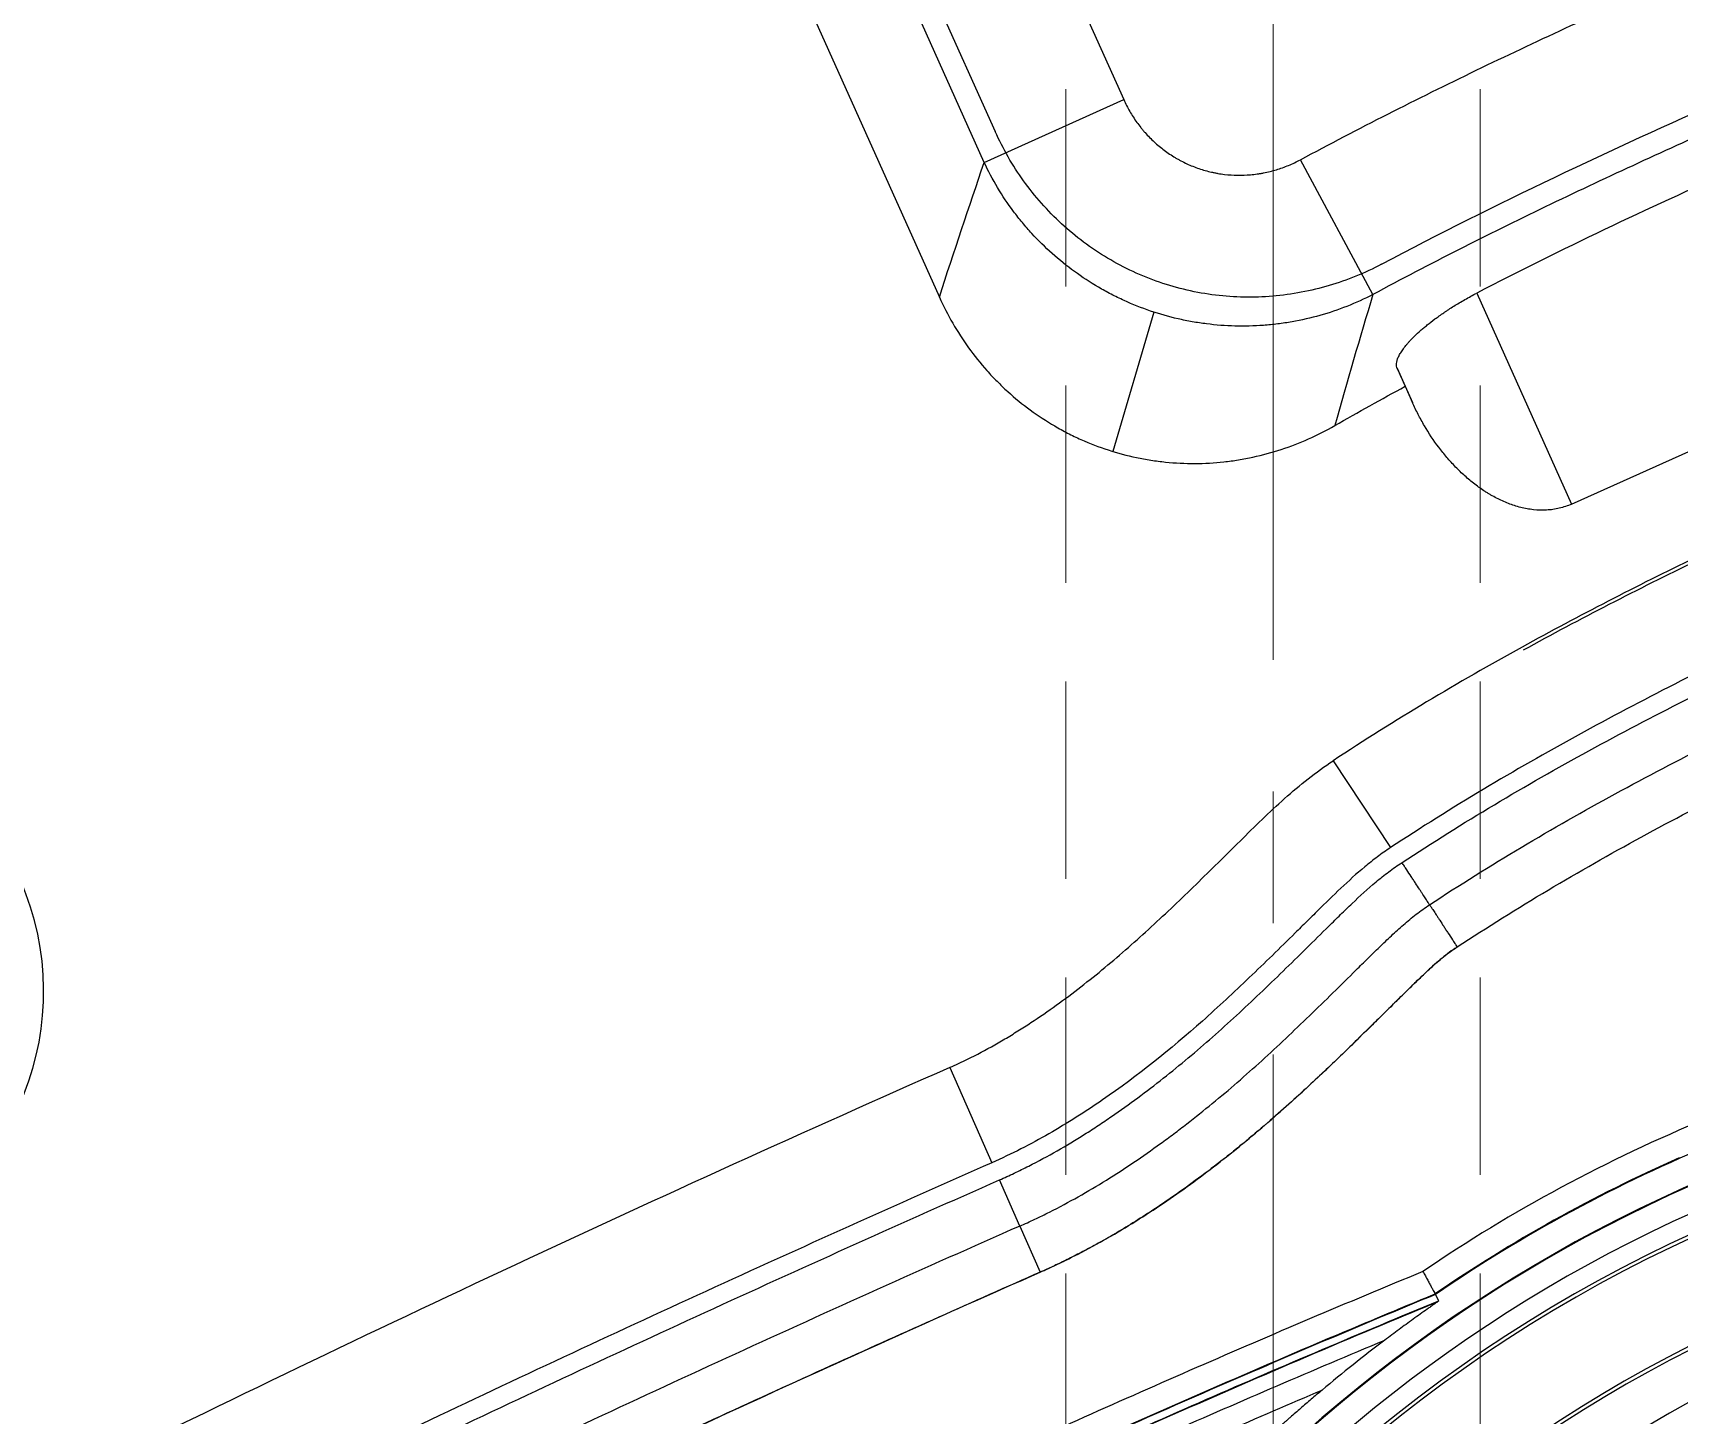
# Model space of a CAD drawing. Header units: millimetres. Extents: x 2519 to 3162, y 2051 to 2506.
# Drawn here: x 2709.47 to 2741.25, y 2301.31 to 2327.99 of the extents above; entities that cross this region are included whole.
import ezdxf
from ezdxf.lldxf.tags import DXFTag

# ---------------------------------------------------------------- set-up
doc = ezdxf.new("R2010")
doc.units = ezdxf.units.MM
doc.linetypes.add('CENTER', pattern=[50.8, 31.75, -6.35, 6.35, -6.35])
doc.linetypes.add('HIDDEN', pattern=[9.525, 6.35, -3.175])
doc.layers.add('20', color=7, linetype='Continuous', true_color=0xffffff)
doc.layers.add('cool', color=153, linetype='HIDDEN', lineweight=9)
tags = doc.linetypes.add('DASHED', pattern=[25.72, 12.86, -12.86]).pattern_tags.tags
tags[6:7] = [DXFTag(74, 4), DXFTag(75, 0), DXFTag(340, '0'), DXFTag(46, 0.0), DXFTag(50, 0.0), DXFTag(44, 0.0), DXFTag(45, 0.0)]
tags[4:5] = [DXFTag(74, 4), DXFTag(75, 0), DXFTag(340, '0'), DXFTag(46, 0.0), DXFTag(50, 0.0), DXFTag(44, 0.0), DXFTag(45, 0.0)]

# ---------------------------------------------------------------- blocks, each defined once
blk = doc.blocks.new('SL')
at = {"layer": 'cool', "color": 1, "linetype": 'CENTER', "lineweight": 18, "ltscale": 0.4}
blk.add_line((0, 220), (0, 0), dxfattribs=at)
at = {"layer": 'cool', "lineweight": 18, "ltscale": 0.6}
for p, q in [((-4, 208.79), (-4, 11.21)), ((4, 208.79), (4, 11.21))]:
    blk.add_line(p, q, dxfattribs=at)

msp = doc.modelspace()

# ---------------------------------------------------------------- linework, layer by layer
at = {"layer": '20', "color": 7, "linetype": 'Continuous'}
for p, q in [((2727.06, 2334.438), (2730.532, 2326.705)), ((2721.967, 2334.04), (2726.971, 2322.894)), ((2727.836, 2325.495), (2724.365, 2333.228)), ((2724.926, 2333.044), (2728.05, 2326.088)), ((2727.836, 2325.495), (2730.532, 2326.705)), ((2735.342, 2322.943), (2733.943, 2325.545)), ((2739.179, 2318.898), (2749.214, 2323.403)), ((2737.349, 2322.972), (2739.179, 2318.898)), ((2731.11, 2322.605), (2730.323, 2319.914)), ((2735.808, 2321.523), (2735.965, 2321.172)), ((2735.966, 2321.171), (2736.108, 2320.855)), ((2734.575, 2313.943), (2735.681, 2312.265)), ((2727.176, 2308.022), (2727.987, 2306.183)), ((2728.526, 2304.961), (2728.134, 2305.852)), ((2728.526, 2304.961), (2728.918, 2304.07)), ((2736.615, 2303.518), (2736.55, 2303.639))]:
    msp.add_line(p, q, dxfattribs=at)
at = {"layer": '20', "color": 8, "linetype": 'DASHED', "ltscale": 0.006}
msp.add_line((2735.965, 2321.172), (2736.106, 2320.857), dxfattribs=at)
at = {"layer": '20', "color": 7, "linetype": 'Continuous'}
for centre, radius, start, end in [((2753.057, 2279.55), 29.705, 112.2876, 124.3195), ((2753.057, 2279.55), 29.202, 112.2876, 124.4219), ((2753.057, 2279.55), 28.649, 112.2876, 171.04), ((2753.057, 2279.55), 29.215, 113.8292, 124.4193), ((2753.057, 2279.55), 28.636, 113.848, 171.04), ((2753.057, 2279.55), 28.147, 112.2876, 171.0399), ((2753.057, 2279.55), 27.782, 112.2875, 247.6643), ((2753.057, 2279.55), 27.712, 112.2862, 247.7111), ((2753.057, 2279.55), 25.842, 112.2891, 247.7135), ((2753.057, 2279.55), 25.772, 112.2877, 247.667), ((2753.566, 2279.55), 25.125, 112.2698, 247.7302), ((2753.057, 2279.55), 29.057, 126.9934, 130.0489)]:
    msp.add_arc(centre, radius, start, end, dxfattribs=at)
msp.add_ellipse((2704.02, 2309.572), major_axis=(5.448, -1.564), ratio=0.970288, start_param=5.512866, end_param=7.053504, dxfattribs=at)
for points, knots in [([(2733.943, 2325.545), (2735.063, 2326.147), (2736.195, 2326.72), (2737.908, 2327.547), (2738.482, 2327.818), (2739.633, 2328.35), (2740.21, 2328.612), (2741.368, 2329.129), (2741.948, 2329.384), (2743.111, 2329.89), (2743.694, 2330.141), (2744.86, 2330.64), (2745.443, 2330.889), (2746.611, 2331.384), (2747.196, 2331.63), (2747.781, 2331.874)], [0, 0, 0, 0, 0.25, 0.25, 0.375, 0.375, 0.5, 0.5, 0.625, 0.625, 0.75, 0.75, 0.875, 0.875, 1, 1, 1, 1]), ([(2735.51, 2323.528), (2737.743, 2324.713), (2739.969, 2325.752), (2742.717, 2326.972), (2743.285, 2327.221), (2744.412, 2327.71), (2744.971, 2327.95), (2746.088, 2328.427), (2746.646, 2328.665), (2747.589, 2329.064), (2747.972, 2329.225), (2748.356, 2329.386)], [0, 0, 0, 0, 0.508585, 0.508585, 0.642052, 0.642052, 0.775519, 0.775519, 0.908986, 0.908986, 1, 1, 1, 1]), ([(2748.919, 2329.148), (2748.345, 2328.908), (2747.772, 2328.667), (2746.626, 2328.181), (2746.053, 2327.938), (2744.909, 2327.447), (2744.338, 2327.201), (2743.197, 2326.705), (2742.627, 2326.455), (2741.49, 2325.948), (2740.923, 2325.691), (2739.793, 2325.17), (2739.23, 2324.905), (2737.549, 2324.094), (2736.439, 2323.533), (2735.342, 2322.943)], [0, 0, 0, 0, 0.125, 0.125, 0.25, 0.25, 0.375, 0.375, 0.5, 0.5, 0.625, 0.625, 0.75, 0.75, 1, 1, 1, 1]), ([(2747.365, 2327.521), (2746.942, 2327.343), (2746.52, 2327.165), (2745.675, 2326.807), (2745.253, 2326.628), (2744.411, 2326.266), (2743.99, 2326.085), (2743.149, 2325.719), (2742.73, 2325.534), (2741.474, 2324.973), (2740.641, 2324.591), (2738.985, 2323.802), (2738.164, 2323.395), (2737.349, 2322.972)], [0, 0, 0, 0, 0.125, 0.125, 0.25, 0.25, 0.375, 0.375, 0.5, 0.5, 0.75, 0.75, 1, 1, 1, 1]), ([(2730.532, 2326.705), (2730.566, 2326.628), (2730.643, 2326.477), (2730.735, 2326.335), (2730.809, 2326.233), (2730.847, 2326.182), (2730.887, 2326.133), (2730.915, 2326.1), (2730.928, 2326.084), (2730.999, 2326.005), (2731.117, 2325.884), (2731.311, 2325.724), (2731.452, 2325.63), (2731.543, 2325.576), (2731.561, 2325.565), (2731.598, 2325.544), (2731.654, 2325.514), (2731.711, 2325.486), (2731.826, 2325.433), (2731.982, 2325.371), (2732.164, 2325.319), (2732.268, 2325.297), (2732.309, 2325.289), (2732.33, 2325.285), (2732.393, 2325.274), (2732.435, 2325.268), (2732.561, 2325.253), (2732.728, 2325.242), (2732.896, 2325.248), (2733.022, 2325.259), (2733.064, 2325.264), (2733.127, 2325.273), (2733.148, 2325.276), (2733.19, 2325.283), (2733.211, 2325.287), (2733.315, 2325.307), (2733.479, 2325.348), (2733.716, 2325.433), (2733.868, 2325.505), (2733.943, 2325.545)], [0, 0, 0, 0, 0.0625, 0.125, 0.125, 0.15625, 0.171875, 0.171875, 0.1875, 0.1875, 0.25, 0.3125, 0.375, 0.375, 0.390625, 0.390625, 0.40625, 0.4375, 0.4375, 0.5, 0.5625, 0.578125, 0.578125, 0.59375, 0.59375, 0.625, 0.625, 0.6875, 0.75, 0.75, 0.78125, 0.78125, 0.796875, 0.796875, 0.8125, 0.8125, 0.875, 0.9375, 1, 1, 1, 1]), ([(2735.51, 2323.528), (2735.184, 2323.356), (2734.846, 2323.219), (2734.321, 2323.064), (2734.142, 2323.02), (2733.777, 2322.951), (2733.591, 2322.926), (2733.039, 2322.88), (2732.671, 2322.886), (2732.12, 2322.954), (2731.936, 2322.986), (2731.574, 2323.069), (2731.397, 2323.12), (2730.874, 2323.299), (2730.539, 2323.454), (2729.898, 2323.837), (2729.603, 2324.058), (2729.061, 2324.557), (2728.812, 2324.839), (2728.384, 2325.436), (2728.201, 2325.752), (2728.05, 2326.088)], [0, 0, 0, 0, 0.123847, 0.123847, 0.186548, 0.186548, 0.24925, 0.24925, 0.374653, 0.374653, 0.437355, 0.437355, 0.500057, 0.500057, 0.62546, 0.62546, 0.750863, 0.750863, 0.876266, 0.876266, 1, 1, 1, 1]), ([(2766.59, 2325.814), (2765.25, 2325.377), (2763.917, 2324.918), (2761.928, 2324.204), (2761.266, 2323.962), (2759.945, 2323.469), (2759.287, 2323.218), (2757.315, 2322.457), (2756.006, 2321.935), (2753.396, 2320.87), (2752.095, 2320.328), (2750.149, 2319.503), (2749.501, 2319.226), (2748.206, 2318.671), (2747.559, 2318.391), (2746.268, 2317.825), (2745.302, 2317.396), (2744.342, 2316.955), (2743.702, 2316.658), (2743.384, 2316.508), (2741.794, 2315.749), (2740.538, 2315.114), (2738.071, 2313.761), (2736.86, 2313.042), (2735.681, 2312.265)], [0, 0, 0, 0, 0.125, 0.125, 0.1875, 0.1875, 0.25, 0.25, 0.375, 0.375, 0.5, 0.5, 0.5625, 0.5625, 0.625, 0.625, 0.6875, 0.71875, 0.71875, 0.75, 0.75, 0.875, 0.875, 1, 1, 1, 1]), ([(2735.342, 2322.943), (2735.178, 2322.858), (2735.01, 2322.782), (2734.668, 2322.648), (2734.495, 2322.589), (2734.142, 2322.49), (2733.963, 2322.448), (2733.735, 2322.408), (2733.689, 2322.401), (2733.597, 2322.387), (2733.551, 2322.38), (2733.413, 2322.363), (2733.321, 2322.354), (2733.046, 2322.334), (2732.678, 2322.325), (2732.312, 2322.353), (2732.037, 2322.388), (2731.946, 2322.401), (2731.808, 2322.426), (2731.763, 2322.435), (2731.671, 2322.453), (2731.626, 2322.463), (2731.4, 2322.515), (2731.046, 2322.616), (2730.704, 2322.752), (2730.453, 2322.867), (2730.328, 2322.927), (2730.205, 2322.993), (2730.124, 2323.037), (2730.083, 2323.06), (2729.883, 2323.178), (2729.728, 2323.279), (2729.431, 2323.495), (2729.288, 2323.61), (2729.013, 2323.855), (2728.882, 2323.985), (2728.726, 2324.156), (2728.695, 2324.19), (2728.634, 2324.26), (2728.604, 2324.296), (2728.515, 2324.403), (2728.458, 2324.475), (2728.293, 2324.697), (2728.191, 2324.849), (2728.002, 2325.165), (2727.915, 2325.328), (2727.836, 2325.495)], [0, 0, 0, 0, 0.0625, 0.0625, 0.125, 0.125, 0.1875, 0.1875, 0.203125, 0.203125, 0.21875, 0.21875, 0.25, 0.25, 0.3125, 0.375, 0.375, 0.40625, 0.40625, 0.421875, 0.421875, 0.4375, 0.4375, 0.5, 0.5625, 0.5625, 0.59375, 0.609375, 0.609375, 0.625, 0.625, 0.6875, 0.6875, 0.75, 0.75, 0.8125, 0.8125, 0.828125, 0.828125, 0.84375, 0.84375, 0.875, 0.875, 0.9375, 0.9375, 1, 1, 1, 1]), ([(2735.904, 2311.977), (2737.078, 2312.75), (2738.284, 2313.464), (2740.743, 2314.808), (2741.995, 2315.438), (2743.578, 2316.193), (2743.896, 2316.342), (2744.532, 2316.638), (2744.851, 2316.785), (2745.49, 2317.075), (2745.809, 2317.22), (2746.45, 2317.506), (2746.77, 2317.649), (2748.375, 2318.357), (2749.665, 2318.91), (2751.282, 2319.591), (2751.605, 2319.727), (2752.253, 2319.998), (2752.577, 2320.133), (2753.549, 2320.537), (2754.198, 2320.804), (2756.147, 2321.599), (2757.45, 2322.12), (2759.414, 2322.879), (2760.07, 2323.128), (2761.384, 2323.619), (2762.043, 2323.86), (2764.024, 2324.571), (2765.351, 2325.027), (2766.685, 2325.463)], [0, 0, 0, 0, 0.125, 0.125, 0.25, 0.25, 0.28125, 0.28125, 0.3125, 0.3125, 0.34375, 0.34375, 0.375, 0.375, 0.5, 0.5, 0.53125, 0.53125, 0.5625, 0.5625, 0.625, 0.625, 0.75, 0.75, 0.8125, 0.8125, 0.875, 0.875, 1, 1, 1, 1]), ([(2736.437, 2311.163), (2737.019, 2311.546), (2737.61, 2311.915), (2738.805, 2312.627), (2739.409, 2312.97), (2741.24, 2313.969), (2742.483, 2314.593), (2744.054, 2315.341), (2744.369, 2315.489), (2745, 2315.782), (2745.317, 2315.928), (2745.95, 2316.216), (2746.268, 2316.359), (2746.903, 2316.643), (2747.221, 2316.784), (2748.813, 2317.486), (2750.412, 2318.171), (2752.016, 2318.844), (2752.658, 2319.113), (2752.979, 2319.247), (2753.943, 2319.647), (2755.873, 2320.442), (2757.812, 2321.216), (2759.76, 2321.969), (2760.411, 2322.217), (2761.715, 2322.704), (2762.369, 2322.943), (2764.335, 2323.649), (2765.651, 2324.102), (2766.975, 2324.534)], [0, 0, 0, 0, 0.0625, 0.0625, 0.125, 0.125, 0.25, 0.25, 0.28125, 0.28125, 0.3125, 0.3125, 0.34375, 0.34375, 0.375, 0.375, 0.5, 0.53125, 0.53125, 0.5625, 0.5625, 0.625, 0.75, 0.75, 0.8125, 0.8125, 0.875, 0.875, 1, 1, 1, 1]), ([(2736.969, 2310.348), (2737.547, 2310.729), (2738.133, 2311.094), (2739.319, 2311.8), (2739.919, 2312.141), (2741.736, 2313.13), (2742.97, 2313.748), (2744.529, 2314.489), (2744.842, 2314.636), (2745.469, 2314.927), (2745.783, 2315.071), (2746.411, 2315.356), (2746.726, 2315.498), (2747.357, 2315.78), (2747.672, 2315.92), (2749.252, 2316.616), (2750.839, 2317.295), (2752.43, 2317.963), (2753.067, 2318.229), (2753.386, 2318.362), (2754.342, 2318.759), (2754.981, 2319.022), (2756.899, 2319.804), (2758.181, 2320.316), (2760.114, 2321.063), (2760.76, 2321.308), (2762.054, 2321.792), (2762.702, 2322.029), (2764.653, 2322.729), (2765.959, 2323.179), (2767.272, 2323.608)], [0, 0, 0, 0, 0.0625, 0.0625, 0.125, 0.125, 0.25, 0.25, 0.28125, 0.28125, 0.3125, 0.3125, 0.34375, 0.34375, 0.375, 0.375, 0.5, 0.53125, 0.53125, 0.5625, 0.5625, 0.625, 0.625, 0.75, 0.75, 0.8125, 0.8125, 0.875, 0.875, 1, 1, 1, 1]), ([(2726.971, 2322.894), (2727.049, 2322.72), (2727.221, 2322.383), (2727.425, 2322.068), (2727.645, 2321.763), (2727.763, 2321.616), (2727.921, 2321.439), (2727.953, 2321.404), (2728.019, 2321.335), (2728.052, 2321.301), (2728.152, 2321.2), (2728.22, 2321.134), (2728.43, 2320.944), (2728.721, 2320.706), (2729.035, 2320.5), (2729.28, 2320.358), (2729.363, 2320.312), (2729.49, 2320.247), (2729.533, 2320.226), (2729.619, 2320.185), (2729.662, 2320.165), (2729.877, 2320.068), (2730.229, 2319.933), (2730.592, 2319.836), (2730.869, 2319.777), (2730.962, 2319.76), (2731.102, 2319.738), (2731.149, 2319.732), (2731.244, 2319.719), (2731.291, 2319.714), (2731.527, 2319.69), (2731.715, 2319.681), (2732.091, 2319.682), (2732.279, 2319.693), (2732.56, 2319.724), (2732.653, 2319.736), (2732.793, 2319.759), (2732.84, 2319.767), (2732.933, 2319.785), (2732.98, 2319.794), (2733.212, 2319.845), (2733.395, 2319.894), (2733.753, 2320.012), (2734.104, 2320.147), (2734.441, 2320.318), (2734.606, 2320.413)], [0, 0, 0, 0, 0.0625, 0.125, 0.125, 0.1875, 0.1875, 0.203125, 0.203125, 0.21875, 0.21875, 0.25, 0.25, 0.3125, 0.375, 0.375, 0.40625, 0.40625, 0.421875, 0.421875, 0.4375, 0.4375, 0.5, 0.5625, 0.5625, 0.59375, 0.59375, 0.609375, 0.609375, 0.625, 0.625, 0.6875, 0.6875, 0.75, 0.75, 0.78125, 0.78125, 0.796875, 0.796875, 0.8125, 0.8125, 0.875, 0.875, 0.9375, 1, 1, 1, 1]), ([(2735.811, 2321.515), (2735.799, 2321.543), (2735.794, 2321.575), (2735.801, 2321.647), (2735.812, 2321.687), (2735.837, 2321.743), (2735.842, 2321.754), (2735.854, 2321.778), (2735.861, 2321.79), (2735.882, 2321.826), (2735.899, 2321.852), (2735.936, 2321.904), (2735.957, 2321.932), (2735.987, 2321.968), (2735.993, 2321.975), (2736.005, 2321.99), (2736.024, 2322.012), (2736.044, 2322.034), (2736.087, 2322.08), (2736.118, 2322.112), (2736.186, 2322.178), (2736.222, 2322.211), (2736.282, 2322.264), (2736.302, 2322.282), (2736.335, 2322.309), (2736.346, 2322.318), (2736.368, 2322.337), (2736.38, 2322.346), (2736.438, 2322.393), (2736.487, 2322.432), (2736.594, 2322.51), (2736.651, 2322.551), (2736.727, 2322.603), (2736.742, 2322.613), (2736.774, 2322.634), (2736.822, 2322.666), (2736.871, 2322.698), (2736.973, 2322.761), (2737.044, 2322.804), (2737.194, 2322.89), (2737.271, 2322.932), (2737.349, 2322.972)], [0, 0, 0, 0, 0.125, 0.125, 0.25, 0.25, 0.28125, 0.28125, 0.3125, 0.3125, 0.375, 0.375, 0.4375, 0.4375, 0.453125, 0.453125, 0.46875, 0.5, 0.5, 0.5625, 0.5625, 0.625, 0.625, 0.65625, 0.65625, 0.671875, 0.671875, 0.6875, 0.6875, 0.75, 0.75, 0.8125, 0.8125, 0.828125, 0.828125, 0.84375, 0.875, 0.875, 0.9375, 0.9375, 1, 1, 1, 1]), ([(2751.855, 2322.403), (2750.701, 2321.921), (2749.549, 2321.433), (2747.25, 2320.449), (2746.102, 2319.952), (2743.82, 2318.933), (2742.685, 2318.409), (2740.436, 2317.314), (2739.323, 2316.743), (2738.225, 2316.138)], [0, 0, 0, 0, 0.25, 0.25, 0.5, 0.5, 0.75, 0.75, 1, 1, 1, 1]), ([(2739.179, 2318.898), (2739.102, 2318.863), (2739.022, 2318.836), (2738.901, 2318.807), (2738.86, 2318.8), (2738.798, 2318.791), (2738.777, 2318.788), (2738.735, 2318.784), (2738.714, 2318.783), (2738.609, 2318.777), (2738.526, 2318.779), (2738.401, 2318.793), (2738.36, 2318.799), (2738.277, 2318.814), (2738.236, 2318.823), (2738.114, 2318.854), (2738.035, 2318.879), (2737.88, 2318.94), (2737.804, 2318.974), (2737.693, 2319.031), (2737.656, 2319.052), (2737.602, 2319.083), (2737.584, 2319.094), (2737.548, 2319.116), (2737.459, 2319.171), (2737.375, 2319.232), (2737.243, 2319.333), (2737.18, 2319.386), (2737.056, 2319.496), (2736.997, 2319.554), (2736.91, 2319.643), (2736.881, 2319.674), (2736.825, 2319.735), (2736.797, 2319.767), (2736.716, 2319.862), (2736.664, 2319.928), (2736.514, 2320.127), (2736.421, 2320.266), (2736.295, 2320.482), (2736.254, 2320.556), (2736.178, 2320.704), (2736.142, 2320.779), (2736.108, 2320.855)], [0, 0, 0, 0, 0.0625, 0.0625, 0.09375, 0.09375, 0.109375, 0.109375, 0.125, 0.125, 0.1875, 0.1875, 0.21875, 0.21875, 0.25, 0.25, 0.3125, 0.3125, 0.375, 0.375, 0.40625, 0.40625, 0.421875, 0.421875, 0.4375, 0.5, 0.5, 0.5625, 0.5625, 0.625, 0.625, 0.65625, 0.65625, 0.6875, 0.6875, 0.75, 0.75, 0.875, 0.875, 0.9375, 0.9375, 1, 1, 1, 1]), ([(2727.176, 2308.022), (2727.359, 2308.103), (2727.537, 2308.189), (2727.889, 2308.373), (2728.062, 2308.47), (2728.319, 2308.622), (2728.404, 2308.674), (2728.572, 2308.779), (2728.656, 2308.833), (2728.904, 2308.996), (2729.068, 2309.109), (2729.55, 2309.456), (2729.863, 2309.699), (2730.321, 2310.079), (2730.471, 2310.208), (2730.77, 2310.47), (2730.917, 2310.603), (2731.209, 2310.871), (2731.354, 2311.007), (2731.642, 2311.281), (2731.785, 2311.418), (2732.212, 2311.833), (2732.494, 2312.112), (2733.058, 2312.671), (2733.341, 2312.95), (2733.784, 2313.345), (2733.936, 2313.472), (2734.248, 2313.717), (2734.409, 2313.833), (2734.575, 2313.943)], [0, 0, 0, 0, 0.0625, 0.0625, 0.125, 0.125, 0.15625, 0.15625, 0.1875, 0.1875, 0.25, 0.25, 0.375, 0.375, 0.4375, 0.4375, 0.5, 0.5, 0.5625, 0.5625, 0.625, 0.625, 0.75, 0.75, 0.875, 0.875, 0.9375, 0.9375, 1, 1, 1, 1]), ([(2735.681, 2312.265), (2735.595, 2312.208), (2735.511, 2312.149), (2735.346, 2312.025), (2735.265, 2311.96), (2735.026, 2311.763), (2734.874, 2311.624), (2734.574, 2311.342), (2734.428, 2311.197), (2734.208, 2310.98), (2734.135, 2310.908), (2733.988, 2310.763), (2733.915, 2310.691), (2733.549, 2310.329), (2733.254, 2310.041), (2732.807, 2309.615), (2732.657, 2309.474), (2732.355, 2309.194), (2732.203, 2309.055), (2731.434, 2308.372), (2730.796, 2307.859), (2729.955, 2307.281), (2729.785, 2307.169), (2729.44, 2306.95), (2729.265, 2306.845), (2728.91, 2306.641), (2728.73, 2306.543), (2728.363, 2306.356), (2728.177, 2306.267), (2727.987, 2306.183)], [0, 0, 0, 0, 0.03125, 0.03125, 0.0625, 0.0625, 0.125, 0.125, 0.1875, 0.1875, 0.21875, 0.21875, 0.25, 0.25, 0.375, 0.375, 0.4375, 0.4375, 0.5, 0.5, 0.75, 0.75, 0.8125, 0.8125, 0.875, 0.875, 0.9375, 0.9375, 1, 1, 1, 1]), ([(2728.134, 2305.852), (2728.229, 2305.894), (2728.324, 2305.937), (2728.511, 2306.026), (2728.604, 2306.071), (2728.881, 2306.212), (2729.246, 2306.409), (2729.689, 2306.675), (2729.951, 2306.844), (2730.124, 2306.958), (2730.21, 2307.016), (2730.638, 2307.31), (2730.97, 2307.557), (2731.62, 2308.07), (2731.936, 2308.336), (2732.557, 2308.883), (2732.86, 2309.165), (2733.461, 2309.736), (2733.757, 2310.026), (2734.2, 2310.463), (2734.348, 2310.609), (2734.569, 2310.827), (2734.643, 2310.9), (2734.791, 2311.044), (2734.866, 2311.116), (2735.091, 2311.331), (2735.243, 2311.471), (2735.482, 2311.671), (2735.563, 2311.735), (2735.73, 2311.86), (2735.816, 2311.92), (2735.904, 2311.977)], [0, 0, 0, 0, 0.03125, 0.03125, 0.0625, 0.0625, 0.125, 0.1875, 0.21875, 0.21875, 0.25, 0.25, 0.375, 0.375, 0.5, 0.5, 0.625, 0.625, 0.75, 0.75, 0.8125, 0.8125, 0.84375, 0.84375, 0.875, 0.875, 0.9375, 0.9375, 0.96875, 0.96875, 1, 1, 1, 1]), ([(2736.437, 2311.163), (2736.429, 2311.175), (2736.419, 2311.19), (2736.401, 2311.218), (2736.394, 2311.228), (2736.379, 2311.251), (2736.372, 2311.263), (2736.347, 2311.301), (2736.328, 2311.329), (2736.302, 2311.368), (2736.297, 2311.376), (2736.286, 2311.393), (2736.281, 2311.401), (2736.264, 2311.427), (2736.252, 2311.445), (2736.217, 2311.499), (2736.191, 2311.538), (2736.158, 2311.589), (2736.152, 2311.599), (2736.138, 2311.62), (2736.131, 2311.63), (2736.11, 2311.662), (2736.096, 2311.684), (2736.053, 2311.749), (2736.024, 2311.794), (2735.987, 2311.851), (2735.976, 2311.868), (2735.96, 2311.891), (2735.953, 2311.903), (2735.934, 2311.931), (2735.919, 2311.954), (2735.904, 2311.977)], [0, 0, 0, 0, 0.125, 0.125, 0.1875, 0.1875, 0.25, 0.25, 0.375, 0.375, 0.40625, 0.40625, 0.4375, 0.4375, 0.5, 0.5, 0.625, 0.625, 0.65625, 0.65625, 0.6875, 0.6875, 0.75, 0.75, 0.875, 0.875, 0.90625, 0.921875, 0.9375, 0.9375, 1, 1, 1, 1]), ([(2728.526, 2304.961), (2728.623, 2305.003), (2728.718, 2305.047), (2728.909, 2305.137), (2729.004, 2305.183), (2729.286, 2305.325), (2729.471, 2305.424), (2730.02, 2305.733), (2730.376, 2305.955), (2730.899, 2306.308), (2731.072, 2306.429), (2731.328, 2306.615), (2731.413, 2306.677), (2731.581, 2306.804), (2731.665, 2306.868), (2732.081, 2307.19), (2732.406, 2307.458), (2732.883, 2307.872), (2733.04, 2308.011), (2733.351, 2308.294), (2733.506, 2308.438), (2733.965, 2308.871), (2734.268, 2309.165), (2734.719, 2309.607), (2734.869, 2309.756), (2735.094, 2309.978), (2735.169, 2310.052), (2735.319, 2310.2), (2735.394, 2310.273), (2735.546, 2310.42), (2735.622, 2310.493), (2735.775, 2310.637), (2735.853, 2310.708), (2736.012, 2310.847), (2736.093, 2310.914), (2736.261, 2311.043), (2736.347, 2311.105), (2736.437, 2311.163)], [0, 0, 0, 0, 0.03125, 0.03125, 0.0625, 0.0625, 0.125, 0.125, 0.25, 0.25, 0.3125, 0.3125, 0.34375, 0.34375, 0.375, 0.375, 0.5, 0.5, 0.5625, 0.5625, 0.625, 0.625, 0.75, 0.75, 0.8125, 0.8125, 0.84375, 0.84375, 0.875, 0.875, 0.90625, 0.90625, 0.9375, 0.9375, 0.96875, 0.96875, 1, 1, 1, 1]), ([(2736.437, 2311.163), (2736.444, 2311.151), (2736.454, 2311.136), (2736.47, 2311.112), (2736.473, 2311.108), (2736.48, 2311.097), (2736.483, 2311.092), (2736.494, 2311.075), (2736.502, 2311.063), (2736.527, 2311.025), (2736.545, 2310.997), (2736.571, 2310.957), (2736.576, 2310.949), (2736.587, 2310.933), (2736.593, 2310.925), (2736.609, 2310.899), (2736.621, 2310.881), (2736.657, 2310.826), (2736.682, 2310.788), (2736.722, 2310.727), (2736.735, 2310.706), (2736.763, 2310.663), (2736.777, 2310.642), (2736.82, 2310.576), (2736.849, 2310.532), (2736.894, 2310.464), (2736.909, 2310.441), (2736.928, 2310.412), (2736.932, 2310.406), (2736.939, 2310.394), (2736.95, 2310.377), (2736.962, 2310.36), (2736.969, 2310.348)], [0, 0, 0, 0, 0.125, 0.125, 0.15625, 0.15625, 0.1875, 0.1875, 0.25, 0.25, 0.375, 0.375, 0.40625, 0.40625, 0.4375, 0.4375, 0.5, 0.5, 0.625, 0.625, 0.6875, 0.6875, 0.75, 0.75, 0.875, 0.875, 0.9375, 0.9375, 0.953125, 0.953125, 0.96875, 1, 1, 1, 1]), ([(2736.969, 2310.348), (2736.955, 2310.339), (2736.892, 2310.298), (2736.784, 2310.219), (2736.641, 2310.104), (2736.493, 2309.975), (2736.335, 2309.829), (2736.166, 2309.667), (2735.983, 2309.488), (2735.782, 2309.29), (2735.564, 2309.074), (2735.325, 2308.839), (2735.066, 2308.585), (2734.783, 2308.31), (2734.474, 2308.013), (2734.135, 2307.693), (2733.761, 2307.35), (2733.346, 2306.983), (2732.892, 2306.598), (2732.411, 2306.211), (2731.929, 2305.846), (2731.473, 2305.52), (2731.055, 2305.239), (2730.674, 2304.997), (2730.327, 2304.789), (2730.009, 2304.609), (2729.716, 2304.453), (2729.447, 2304.316), (2729.199, 2304.197), (2729.025, 2304.118), (2728.933, 2304.077), (2728.918, 2304.07)], [0, 0, 0, 0, 0.005727, 0.024704, 0.044082, 0.064349, 0.085919, 0.109135, 0.134339, 0.161888, 0.191929, 0.224542, 0.259895, 0.298243, 0.339848, 0.38498, 0.433965, 0.487441, 0.545506, 0.606384, 0.666074, 0.720183, 0.768393, 0.811363, 0.849916, 0.884808, 0.916455, 0.945196, 0.971367, 0.995301, 1, 1, 1, 1]), ([(2728.918, 2304.07), (2729.018, 2304.114), (2729.116, 2304.159), (2729.312, 2304.251), (2729.409, 2304.298), (2729.697, 2304.442), (2729.887, 2304.543), (2730.447, 2304.855), (2730.81, 2305.078), (2731.518, 2305.549), (2731.863, 2305.796), (2732.54, 2306.311), (2732.87, 2306.579), (2733.357, 2306.994), (2733.517, 2307.134), (2733.836, 2307.419), (2733.994, 2307.563), (2734.464, 2308.001), (2734.773, 2308.299), (2735.234, 2308.749), (2735.387, 2308.899), (2735.616, 2309.126), (2735.692, 2309.201), (2735.845, 2309.352), (2735.921, 2309.427), (2736.075, 2309.577), (2736.151, 2309.652), (2736.268, 2309.764), (2736.306, 2309.801), (2736.384, 2309.874), (2736.424, 2309.911), (2736.543, 2310.019), (2736.623, 2310.09), (2736.749, 2310.191), (2736.792, 2310.224), (2736.879, 2310.288), (2736.924, 2310.319), (2736.969, 2310.348)], [0, 0, 0, 0, 0.03125, 0.03125, 0.0625, 0.0625, 0.125, 0.125, 0.25, 0.25, 0.375, 0.375, 0.5, 0.5, 0.5625, 0.5625, 0.625, 0.625, 0.75, 0.75, 0.8125, 0.8125, 0.84375, 0.84375, 0.875, 0.875, 0.90625, 0.90625, 0.921875, 0.921875, 0.9375, 0.9375, 0.96875, 0.96875, 0.984375, 0.984375, 1, 1, 1, 1]), ([(2727.176, 2308.022), (2721.65, 2305.586), (2714.941, 2302.457), (2708.719, 2299.344), (2707.849, 2298.903)], [0, 0, 0, 0, 0.858999, 1, 1, 1, 1]), ([(2727.987, 2306.183), (2727.063, 2305.776), (2726.141, 2305.365), (2724.3, 2304.537), (2723.38, 2304.12), (2720.627, 2302.858), (2718.798, 2302.005), (2716.063, 2300.704), (2715.153, 2300.267), (2713.336, 2299.386), (2712.43, 2298.942), (2710.62, 2298.047), (2709.717, 2297.596), (2707.915, 2296.684), (2707.017, 2296.224), (2705.225, 2295.294), (2704.332, 2294.824), (2702.551, 2293.874), (2700.776, 2292.912), (2699.014, 2291.928), (2697.696, 2291.182), (2697.258, 2290.931), (2696.382, 2290.428), (2695.946, 2290.175), (2694.638, 2289.411), (2693.77, 2288.897), (2692.039, 2287.858), (2691.177, 2287.333), (2689.459, 2286.273), (2688.175, 2285.471), (2686.897, 2284.658), (2686.366, 2284.318), (2686.26, 2284.25), (2686.047, 2284.114), (2685.941, 2284.046), (2685.623, 2283.84), (2685.411, 2283.703), (2685.201, 2283.563)], [0, 0, 0, 0, 0.0625, 0.0625, 0.125, 0.125, 0.25, 0.25, 0.3125, 0.3125, 0.375, 0.375, 0.4375, 0.4375, 0.5, 0.5, 0.5625, 0.5625, 0.625, 0.6875, 0.6875, 0.71875, 0.71875, 0.75, 0.75, 0.8125, 0.8125, 0.875, 0.875, 0.9375, 0.96875, 0.96875, 0.976562, 0.976562, 0.984375, 0.984375, 1, 1, 1, 1]), ([(2685.399, 2283.26), (2685.819, 2283.54), (2686.241, 2283.815), (2687.091, 2284.357), (2687.518, 2284.625), (2688.799, 2285.429), (2689.654, 2285.964), (2690.94, 2286.759), (2691.369, 2287.023), (2692.23, 2287.548), (2692.662, 2287.809), (2693.958, 2288.588), (2694.826, 2289.101), (2696.567, 2290.117), (2697.441, 2290.62), (2699.195, 2291.614), (2700.076, 2292.106), (2701.843, 2293.077), (2702.729, 2293.557), (2704.508, 2294.507), (2705.4, 2294.976), (2707.19, 2295.905), (2708.088, 2296.365), (2709.887, 2297.275), (2710.789, 2297.726), (2712.596, 2298.62), (2713.502, 2299.063), (2715.316, 2299.943), (2716.225, 2300.379), (2718.046, 2301.246), (2718.958, 2301.675), (2720.785, 2302.528), (2721.7, 2302.951), (2724.45, 2304.211), (2726.289, 2305.038), (2728.134, 2305.852)], [0, 0, 0, 0, 0.03125, 0.03125, 0.0625, 0.0625, 0.125, 0.125, 0.15625, 0.15625, 0.1875, 0.1875, 0.25, 0.25, 0.3125, 0.3125, 0.375, 0.375, 0.4375, 0.4375, 0.5, 0.5, 0.5625, 0.5625, 0.625, 0.625, 0.6875, 0.6875, 0.75, 0.75, 0.8125, 0.8125, 0.875, 0.875, 1, 1, 1, 1]), ([(2728.526, 2304.961), (2726.687, 2304.15), (2724.854, 2303.326), (2722.114, 2302.07), (2721.202, 2301.649), (2719.381, 2300.799), (2718.472, 2300.371), (2716.658, 2299.508), (2715.752, 2299.073), (2713.944, 2298.196), (2713.042, 2297.755), (2710.34, 2296.419), (2708.547, 2295.513), (2705.871, 2294.124), (2704.982, 2293.656), (2703.209, 2292.71), (2702.326, 2292.232), (2700.566, 2291.265), (2699.689, 2290.775), (2697.941, 2289.785), (2697.071, 2289.284), (2695.335, 2288.272), (2694.471, 2287.76), (2693.179, 2286.985), (2692.749, 2286.725), (2691.891, 2286.202), (2691.463, 2285.939), (2690.181, 2285.146), (2689.329, 2284.613), (2688.052, 2283.812), (2687.627, 2283.545), (2686.78, 2283.004), (2686.358, 2282.731), (2685.941, 2282.451)], [0, 0, 0, 0, 0.125, 0.125, 0.1875, 0.1875, 0.25, 0.25, 0.3125, 0.3125, 0.375, 0.375, 0.5, 0.5, 0.5625, 0.5625, 0.625, 0.625, 0.6875, 0.6875, 0.75, 0.75, 0.8125, 0.8125, 0.84375, 0.84375, 0.875, 0.875, 0.9375, 0.9375, 0.96875, 0.96875, 1, 1, 1, 1]), ([(2736.309, 2304.083), (2735.578, 2303.782), (2734.848, 2303.476), (2733.391, 2302.858), (2732.664, 2302.545), (2731.214, 2301.913), (2730.49, 2301.593), (2729.047, 2300.945), (2727.606, 2300.291), (2726.176, 2299.616), (2724.751, 2298.928), (2724.042, 2298.577), (2722.983, 2298.04), (2722.631, 2297.859), (2721.929, 2297.494), (2721.579, 2297.309), (2720.533, 2296.748), (2719.84, 2296.367), (2718.466, 2295.586), (2717.784, 2295.187), (2716.432, 2294.371), (2715.762, 2293.953), (2714.433, 2293.097), (2713.446, 2292.441), (2712.312, 2291.648), (2711.829, 2291.302), (2711.508, 2291.07), (2711.348, 2290.953), (2710.87, 2290.601), (2710.552, 2290.364), (2709.922, 2289.884), (2709.609, 2289.642), (2708.676, 2288.908), (2708.062, 2288.409), (2707.151, 2287.647), (2706.849, 2287.391), (2706.402, 2286.999), (2706.254, 2286.867), (2705.961, 2286.6), (2705.672, 2286.331), (2705.389, 2286.054), (2705.112, 2285.773), (2704.975, 2285.63), (2704.573, 2285.194), (2704.314, 2284.894), (2704.067, 2284.584)], [0, 0, 0, 0, 0.0625, 0.0625, 0.125, 0.125, 0.1875, 0.1875, 0.25, 0.3125, 0.3125, 0.375, 0.375, 0.40625, 0.40625, 0.4375, 0.4375, 0.5, 0.5, 0.5625, 0.5625, 0.625, 0.625, 0.6875, 0.71875, 0.734375, 0.734375, 0.75, 0.75, 0.78125, 0.78125, 0.8125, 0.8125, 0.875, 0.875, 0.90625, 0.90625, 0.921875, 0.921875, 0.9375, 0.953125, 0.953125, 0.96875, 0.96875, 1, 1, 1, 1]), ([(2736.309, 2304.083), (2736.317, 2304.069), (2736.325, 2304.055), (2736.34, 2304.026), (2736.348, 2304.012), (2736.371, 2303.97), (2736.386, 2303.942), (2736.407, 2303.903), (2736.414, 2303.89), (2736.428, 2303.865), (2736.434, 2303.852), (2736.454, 2303.816), (2736.466, 2303.794), (2736.482, 2303.763), (2736.488, 2303.754), (2736.498, 2303.735), (2736.502, 2303.726), (2736.516, 2303.702), (2736.523, 2303.688), (2736.533, 2303.671), (2736.535, 2303.665), (2736.54, 2303.656), (2736.542, 2303.653), (2736.547, 2303.643), (2736.549, 2303.64), (2736.55, 2303.639)], [0, 0, 0, 0, 0.0625, 0.0625, 0.125, 0.125, 0.25, 0.25, 0.3125, 0.3125, 0.375, 0.375, 0.5, 0.5, 0.5625, 0.5625, 0.625, 0.625, 0.75, 0.75, 0.8125, 0.8125, 0.875, 0.875, 1, 1, 1, 1]), ([(2728.918, 2304.07), (2727.61, 2303.494), (2724.878, 2302.272), (2720.713, 2300.356), (2716.437, 2298.331), (2712.233, 2296.28), (2708.068, 2294.181), (2703.906, 2291.996), (2699.795, 2289.735), (2695.901, 2287.488), (2692.346, 2285.353), (2689.247, 2283.414), (2687.315, 2282.199), (2686.479, 2281.641)], [0, 0, 0, 0, 0.08923, 0.186752, 0.286053, 0.384503, 0.478665, 0.577134, 0.677978, 0.7716, 0.857876, 0.936813, 1, 1, 1, 1]), ([(2686.479, 2281.641), (2686.896, 2281.919), (2687.316, 2282.192), (2688.16, 2282.73), (2688.584, 2282.997), (2689.856, 2283.794), (2690.705, 2284.326), (2691.982, 2285.116), (2692.409, 2285.378), (2693.264, 2285.899), (2693.693, 2286.158), (2694.98, 2286.931), (2695.842, 2287.441), (2697.571, 2288.45), (2698.439, 2288.949), (2700.18, 2289.935), (2701.054, 2290.423), (2702.809, 2291.387), (2703.689, 2291.864), (2705.456, 2292.806), (2706.342, 2293.272), (2709.008, 2294.656), (2710.796, 2295.558), (2713.488, 2296.89), (2714.387, 2297.33), (2716.189, 2298.203), (2717.091, 2298.636), (2718.899, 2299.496), (2719.805, 2299.923), (2721.62, 2300.77), (2722.529, 2301.19), (2725.259, 2302.441), (2727.086, 2303.263), (2728.918, 2304.07)], [0, 0, 0, 0, 0.03125, 0.03125, 0.0625, 0.0625, 0.125, 0.125, 0.15625, 0.15625, 0.1875, 0.1875, 0.25, 0.25, 0.3125, 0.3125, 0.375, 0.375, 0.4375, 0.4375, 0.5, 0.5, 0.625, 0.625, 0.6875, 0.6875, 0.75, 0.75, 0.8125, 0.8125, 0.875, 0.875, 1, 1, 1, 1]), ([(2703.77, 2283.082), (2703.993, 2283.426), (2704.232, 2283.758), (2704.547, 2284.161), (2704.611, 2284.241), (2704.741, 2284.4), (2704.806, 2284.478), (2705.005, 2284.711), (2705.14, 2284.864), (2705.415, 2285.164), (2705.555, 2285.311), (2705.841, 2285.6), (2705.986, 2285.743), (2706.427, 2286.163), (2706.729, 2286.436), (2707.189, 2286.837), (2707.343, 2286.969), (2707.654, 2287.233), (2707.81, 2287.364), (2708.122, 2287.625), (2708.279, 2287.755), (2708.594, 2288.013), (2708.752, 2288.142), (2709.544, 2288.782), (2710.185, 2289.283), (2711.484, 2290.264), (2712.471, 2290.984), (2713.476, 2291.679), (2714.149, 2292.137), (2714.488, 2292.363), (2715.509, 2293.034), (2716.196, 2293.471), (2717.582, 2294.322), (2718.98, 2295.153), (2720.4, 2295.945), (2721.829, 2296.72), (2722.909, 2297.288), (2723.999, 2297.838), (2724.727, 2298.201), (2725.093, 2298.381), (2726.191, 2298.915), (2727.663, 2299.612), (2729.144, 2300.287), (2730.629, 2300.954), (2731.373, 2301.284), (2733.611, 2302.261), (2735.11, 2302.897), (2736.615, 2303.518)], [0, 0, 0, 0, 0.03125, 0.03125, 0.039063, 0.039063, 0.046875, 0.046875, 0.0625, 0.0625, 0.078125, 0.078125, 0.09375, 0.09375, 0.125, 0.125, 0.140625, 0.140625, 0.15625, 0.15625, 0.171875, 0.171875, 0.1875, 0.1875, 0.25, 0.25, 0.3125, 0.34375, 0.34375, 0.375, 0.375, 0.4375, 0.4375, 0.5, 0.5625, 0.5625, 0.625, 0.65625, 0.65625, 0.6875, 0.6875, 0.75, 0.8125, 0.8125, 0.875, 0.875, 1, 1, 1, 1]), ([(2703.8, 2283.114), (2703.842, 2283.179), (2704.365, 2283.963), (2705.607, 2285.461), (2707.891, 2287.45), (2710.57, 2289.602), (2713.643, 2291.825), (2717.134, 2294.081), (2721.046, 2296.33), (2725.381, 2298.55), (2730.138, 2300.748), (2733.925, 2302.392), (2736.122, 2303.306), (2736.592, 2303.5)], [0, 0, 0, 0, 0.006191, 0.074617, 0.152865, 0.240727, 0.337937, 0.444521, 0.559873, 0.684248, 0.817971, 0.961061, 1, 1, 1, 1]), ([(2704.45, 2284.279), (2704.768, 2284.679), (2705.775, 2285.817), (2707.792, 2287.572), (2710.474, 2289.727), (2713.554, 2291.956), (2717.052, 2294.216), (2720.971, 2296.469), (2725.312, 2298.693), (2730.074, 2300.892), (2733.867, 2302.539), (2736.069, 2303.455), (2736.543, 2303.65)], [0, 0, 0, 0, 0.041306, 0.122343, 0.213337, 0.314011, 0.424393, 0.543856, 0.672663, 0.811152, 0.959341, 1, 1, 1, 1]), ([(2736.55, 2303.639), (2735.822, 2303.339), (2735.096, 2303.036), (2733.646, 2302.421), (2732.923, 2302.11), (2731.48, 2301.481), (2730.761, 2301.163), (2729.324, 2300.52), (2728.608, 2300.194), (2727.18, 2299.534), (2726.468, 2299.199), (2725.051, 2298.515), (2724.345, 2298.167), (2723.292, 2297.634), (2722.941, 2297.454), (2722.243, 2297.091), (2721.894, 2296.907), (2720.853, 2296.351), (2720.164, 2295.972), (2718.796, 2295.197), (2718.117, 2294.801), (2716.771, 2293.99), (2716.104, 2293.575), (2714.782, 2292.726), (2714.127, 2292.291), (2713.154, 2291.624), (2712.67, 2291.286), (2712.19, 2290.942), (2711.87, 2290.712), (2711.711, 2290.596), (2711.235, 2290.246), (2710.919, 2290.011), (2710.292, 2289.534), (2709.98, 2289.294), (2709.051, 2288.565), (2708.44, 2288.069), (2707.533, 2287.312), (2707.232, 2287.057), (2706.787, 2286.669), (2706.64, 2286.538), (2706.348, 2286.273), (2706.059, 2286.006), (2705.777, 2285.731), (2705.5, 2285.452), (2705.364, 2285.31), (2704.963, 2284.877), (2704.706, 2284.579), (2704.46, 2284.271)], [0, 0, 0, 0, 0.0625, 0.0625, 0.125, 0.125, 0.1875, 0.1875, 0.25, 0.25, 0.3125, 0.3125, 0.375, 0.375, 0.40625, 0.40625, 0.4375, 0.4375, 0.5, 0.5, 0.5625, 0.5625, 0.625, 0.625, 0.6875, 0.6875, 0.71875, 0.734375, 0.734375, 0.75, 0.75, 0.78125, 0.78125, 0.8125, 0.8125, 0.875, 0.875, 0.90625, 0.90625, 0.921875, 0.921875, 0.9375, 0.953125, 0.953125, 0.96875, 0.96875, 1, 1, 1, 1]), ([(2736.615, 2303.518), (2736.615, 2303.517), (2736.614, 2303.516), (2736.611, 2303.513), (2736.608, 2303.511), (2736.601, 2303.507), (2736.598, 2303.504), (2736.59, 2303.498), (2736.585, 2303.495), (2736.576, 2303.488), (2736.572, 2303.485), (2736.562, 2303.478), (2736.557, 2303.474), (2736.542, 2303.464), (2736.531, 2303.456), (2736.499, 2303.433), (2736.478, 2303.418), (2736.434, 2303.387), (2736.412, 2303.372), (2736.346, 2303.324), (2736.301, 2303.292), (2736.211, 2303.228), (2736.165, 2303.195), (2736.074, 2303.129), (2736.029, 2303.096), (2735.937, 2303.029), (2735.892, 2302.996), (2735.755, 2302.895), (2735.664, 2302.827), (2735.573, 2302.758)], [0, 0, 0, 0, 0.015625, 0.015625, 0.03125, 0.03125, 0.046875, 0.046875, 0.0625, 0.0625, 0.078125, 0.078125, 0.09375, 0.09375, 0.125, 0.125, 0.1875, 0.1875, 0.25, 0.25, 0.375, 0.375, 0.5, 0.5, 0.625, 0.625, 0.75, 0.75, 1, 1, 1, 1]), ([(2704.953, 2284.183), (2705.196, 2284.478), (2705.448, 2284.761), (2705.969, 2285.307), (2706.238, 2285.57), (2706.787, 2286.083), (2707.067, 2286.332), (2707.492, 2286.7), (2707.634, 2286.821), (2707.92, 2287.063), (2708.064, 2287.184), (2708.784, 2287.783), (2709.366, 2288.254), (2710.25, 2288.948), (2710.547, 2289.177), (2711.144, 2289.631), (2711.444, 2289.855), (2712.351, 2290.522), (2712.962, 2290.957), (2713.891, 2291.597), (2714.202, 2291.809), (2714.828, 2292.227), (2715.142, 2292.433), (2716.089, 2293.046), (2716.726, 2293.445), (2718.009, 2294.226), (2718.656, 2294.608), (2720.61, 2295.728), (2721.932, 2296.441), (2723.937, 2297.472), (2724.609, 2297.808), (2725.961, 2298.469), (2726.639, 2298.794), (2728.001, 2299.432), (2728.684, 2299.746), (2729.711, 2300.212), (2730.054, 2300.366), (2730.74, 2300.673), (2731.084, 2300.825), (2732.803, 2301.584), (2734.185, 2302.178), (2735.573, 2302.758)], [0, 0, 0, 0, 0.03125, 0.03125, 0.0625, 0.0625, 0.09375, 0.09375, 0.109375, 0.109375, 0.125, 0.125, 0.1875, 0.1875, 0.21875, 0.21875, 0.25, 0.25, 0.3125, 0.3125, 0.34375, 0.34375, 0.375, 0.375, 0.4375, 0.4375, 0.5, 0.5, 0.625, 0.625, 0.6875, 0.6875, 0.75, 0.75, 0.8125, 0.8125, 0.84375, 0.84375, 0.875, 0.875, 1, 1, 1, 1]), ([(2734.36, 2301.793), (2734.291, 2301.735), (2734.221, 2301.676), (2734.118, 2301.588), (2734.083, 2301.558), (2734.015, 2301.499), (2733.981, 2301.47), (2733.913, 2301.411), (2733.88, 2301.382), (2733.814, 2301.325), (2733.781, 2301.297), (2733.741, 2301.262), (2733.733, 2301.255), (2733.718, 2301.242), (2733.71, 2301.235), (2733.687, 2301.215), (2733.672, 2301.202), (2733.651, 2301.184), (2733.644, 2301.178), (2733.631, 2301.167), (2733.625, 2301.161), (2733.616, 2301.154), (2733.614, 2301.152), (2733.609, 2301.148), (2733.607, 2301.146), (2733.601, 2301.141), (2733.598, 2301.139), (2733.596, 2301.138)], [0, 0, 0, 0, 0.25, 0.25, 0.375, 0.375, 0.5, 0.5, 0.625, 0.625, 0.75, 0.75, 0.78125, 0.78125, 0.8125, 0.8125, 0.875, 0.875, 0.90625, 0.90625, 0.9375, 0.9375, 0.953125, 0.953125, 0.96875, 0.96875, 1, 1, 1, 1])]:
    msp.add_open_spline(points, degree=3, knots=knots, dxfattribs=at)
for points in [[(2726.971, 2322.894), (2727.255, 2323.769), (2727.544, 2324.636), (2727.836, 2325.495)], [(2735.342, 2322.943), (2735.09, 2322.105), (2734.844, 2321.262), (2734.606, 2320.413)], [(2735.811, 2321.515), (2735.863, 2321.4), (2735.914, 2321.286), (2735.966, 2321.171)], [(2734.606, 2320.413), (2735.058, 2320.672), (2735.512, 2320.925), (2735.966, 2321.171)], [(2738.225, 2316.138), (2736.983, 2315.453), (2735.764, 2314.726), (2734.575, 2313.943)], [(2705.642, 2284.345), (2705.832, 2284.559), (2706.242, 2284.995), (2706.941, 2285.664), (2707.752, 2286.378), (2708.626, 2287.111), (2709.51, 2287.833), (2710.386, 2288.526), (2711.274, 2289.209), (2712.213, 2289.906), (2713.229, 2290.634), (2714.337, 2291.4), (2715.554, 2292.208), (2716.893, 2293.06), (2718.371, 2293.959), (2720.003, 2294.904), (2721.808, 2295.899), (2723.794, 2296.937), (2725.933, 2297.998), (2728.155, 2299.048), (2730.377, 2300.057), (2732.476, 2300.985), (2733.751, 2301.534), (2734.36, 2301.793)]]:
    msp.add_open_spline(points, degree=3, dxfattribs=at)
at = {"layer": '20', "color": 8, "linetype": 'DASHED', "ltscale": 0.1}
msp.add_open_spline([(2738.251, 2316.082), (2738.799, 2316.384), (2739.351, 2316.677), (2740.463, 2317.251), (2741.023, 2317.531), (2742.71, 2318.353), (2743.846, 2318.876), (2746.129, 2319.896), (2747.276, 2320.392), (2749.575, 2321.377), (2750.726, 2321.865), (2751.88, 2322.346)], degree=3, knots=[0, 0, 0, 0, 0.125, 0.125, 0.25, 0.25, 0.5, 0.5, 0.75, 0.75, 1, 1, 1, 1], dxfattribs=at)

# ---------------------------------------------------------------- block references
at = {"lineweight": 18}
msp.add_blockref('SL', (2733.414, 2169.55), dxfattribs=at)

doc.saveas('drawing.dxf')
